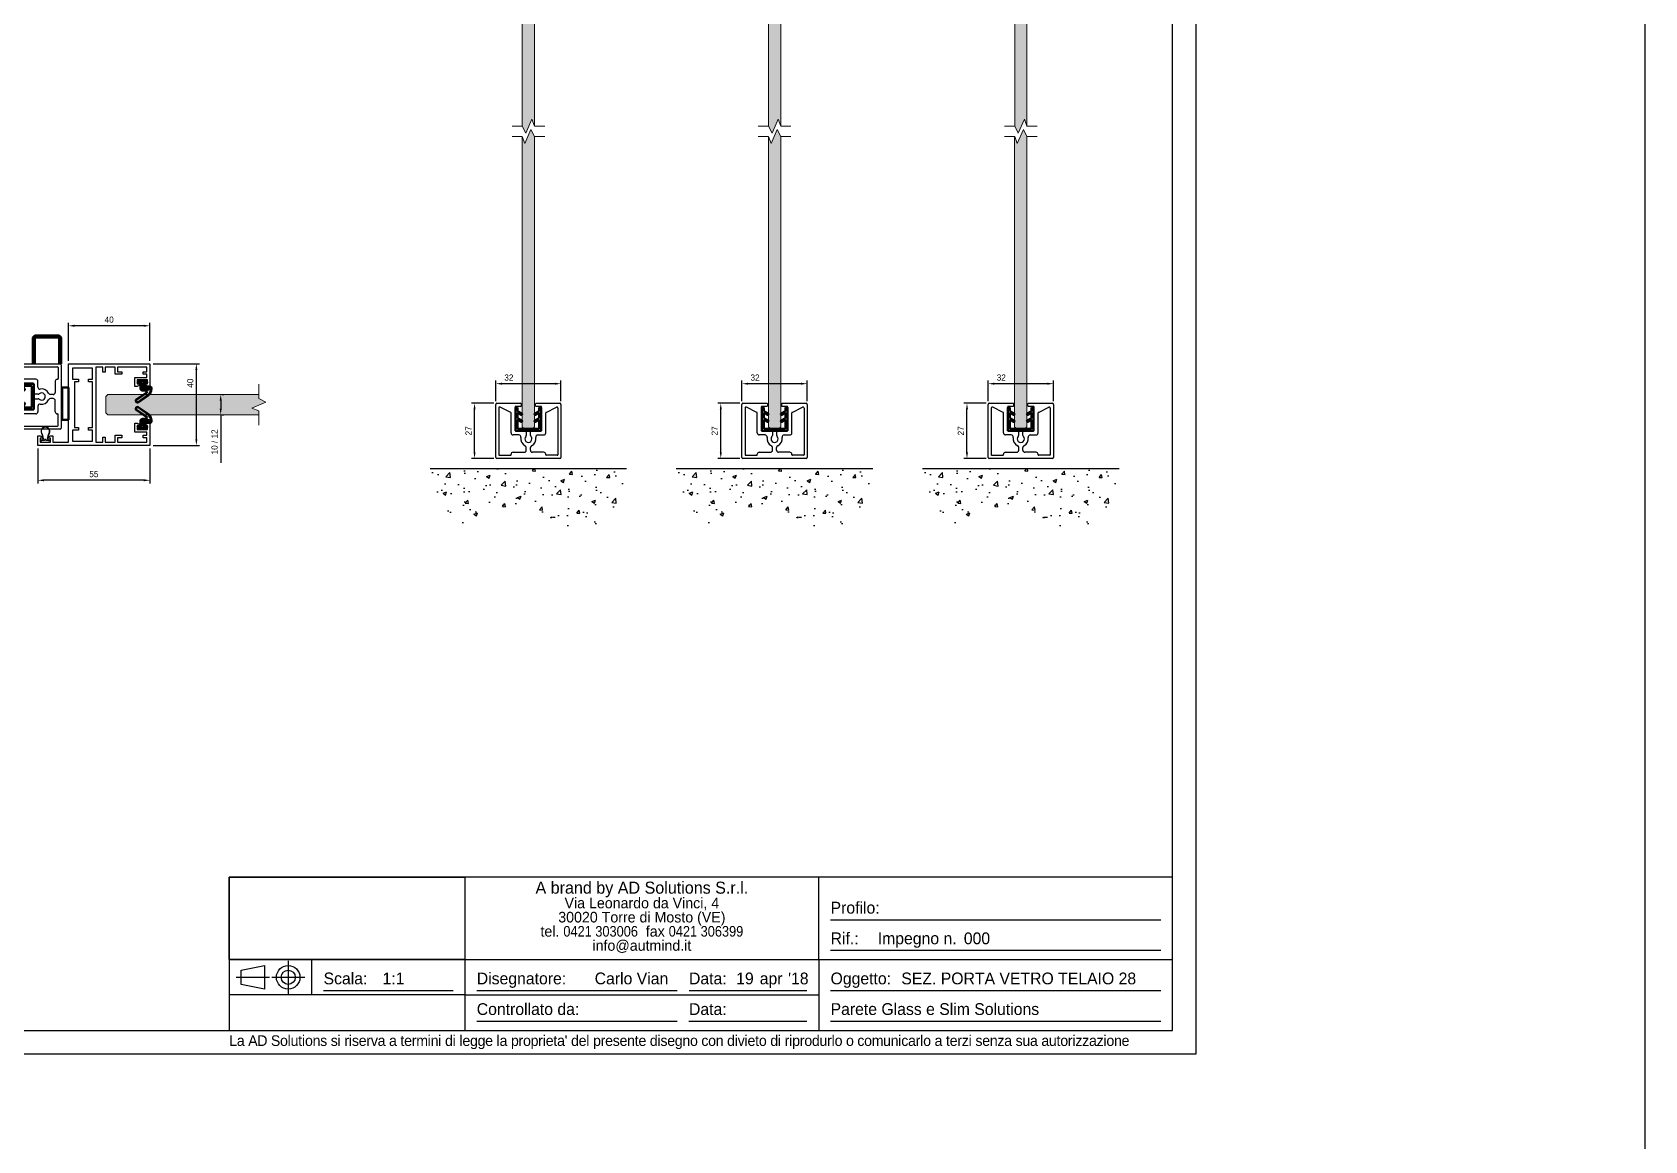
# Model space of a CAD drawing. Header units: millimetres. Extents: x 16953 to 20256, y 1517 to 8212.
# Drawn here: x 18484 to 19275, y 3363 to 3907 of the extents above; entities that cross this region are included whole.
import ezdxf

# ---------------------------------------------------------------- set-up
doc = ezdxf.new("R2010")
doc.units = ezdxf.units.MM
for name, color, linetype in [('48800_-_L2315', 7, 'Continuous'), ('48800_-_L3000', 7, 'Continuous'), ('Blocchi', 7, 'Continuous'), ('COMP', 41, 'Continuous'), ('FEMMINA_MIR', 7, 'Continuous'), ('GUARNIZIONE_MONT', 7, 'Continuous'), ('MASCHIO_MIR', 7, 'Continuous'), ('PARTENZA_VERTICA', 7, 'Continuous'), ('QUOTE', 254, 'Continuous')]:
    doc.layers.add(name, color=color, linetype=linetype)
doc.layers.add('GLASS & JOINTS', color=250, linetype='Continuous', lineweight=13)
doc.layers.add('NOTES', color=7, linetype='Continuous', lineweight=15)
doc.layers.add('GLASS HATCH', color=7, linetype='Continuous', true_color=0xb8ffed, transparency=0.5)
doc.dimstyles.new('ISO-25$0', dxfattribs={"dimtxt": 3, "dimasz": 3, "dimexe": 1.5, "dimexo": 1.5, "dimgap": 1.5, "dimtad": 1, "dimtxsty": 'Standard', "dimcen": 2.5, "dimadec": 0, "dimazin": 0, "dimtfac": 1, "dimtmove": 0, "dimatfit": 3, "dimfxl": 1, "dimarcsym": 0})
picture_1 = doc.add_image_def('image1.jpg', size_in_pixel=(2362, 827))

# ---------------------------------------------------------------- blocks, each defined once
blk = doc.blocks.new('anta Slim')
at = {"color": 7}
for p, q in [((-16, -13), (-16, 13)), ((-15.5, 13.5), (-3.8, 13.5)), ((-14.5, 11.19), (-14.5, -11.7)), ((-8.67, 9.08), (-13.78, 11.64)), ((-8.5, -1), (-8.5, 8.81)), ((-6.5, 11.7), (-6.5, 0.3)), ((-3.8, 12), (-6.2, 12)), ((-3.5, 13.2), (-3.5, 12.3)), ((3.5, 12.3), (3.5, 13.2)), ((3.8, 13.5), (15.5, 13.5)), ((6.2, 12), (3.8, 12)), ((6.5, 0.3), (6.5, 11.7)), ((8.5, -1.03), (8.5, 8.81)), ((8.67, 9.08), (13.78, 11.64)), ((14.5, 11.19), (14.5, -11.7)), ((16, 13), (16, -13)), ((-4.67, -2), (-7.5, -2)), ((-6.2, 0), (-1.39, 0)), ((-1.09, -0.3), (-1.09, -2.2)), ((1.09, -2.2), (1.09, -0.3)), ((1.39, 0), (6.2, 0)), ((4.67, -2.03), (7.5, -2.03)), ((15.5, -13.5), (-15.5, -13.5)), ((-14.2, -12), (-8.8, -12)), ((-8.5, -11.7), (-8.5, -11.5)), ((-7.5, -10.5), (-2, -10.5)), ((-1, -9.5), (-1, -8.2)), ((1, -9.5), (1, -8.2)), ((7.5, -10.5), (2, -10.5)), ((8.5, -11.7), (8.5, -11.5)), ((14.2, -12), (8.8, -12))]:
    blk.add_line(p, q, dxfattribs=at)
for centre, radius, start, end in [((-15.5, 13), 0.5, 90, 180), ((-14, 11.19), 0.5, 63.43495, 180), ((-8.8, 8.81), 0.3, 360, 63.43495), ((-6.2, 11.7), 0.3, 90, 180), ((-3.8, 13.2), 0.3, 0, 90), ((-3.8, 12.3), 0.3, 270, 0), ((3.8, 13.2), 0.3, 90, 180), ((3.8, 12.3), 0.3, 180, 270), ((6.2, 11.7), 0.3, 0, 90), ((8.8, 8.81), 0.3, 116.56505, 180), ((14, 11.19), 0.5, 0, 116.56505), ((15.5, 13), 0.5, 0, 90), ((-6.2, 0.3), 0.3, 180, 270), ((1.39, -0.3), 0.3, 90, 180), ((6.2, 0.3), 0.3, 270, 0), ((-7.5, -1), 1, 180, 270), ((-4.67, -3), 1, 349.14591, 90), ((0, -3.89), 3.75, 169.14591, 245.09894), ((0, -3.89), 1.75, 137.36903, 42.63097), ((-2, -8.2), 1, 0, 65.09894), ((-1.39, -0.3), 0.3, 360, 90), ((-1.84, -2.2), 0.75, 317.36903, 0), ((2, -8.2), 1, 114.90106, 180), ((1.84, -2.2), 0.75, 180, 222.63097), ((0, -3.89), 3.75, 294.90106, 10.48585), ((4.67, -3.03), 1, 90, 190.48585), ((7.5, -1.03), 1, 270, 0), ((-15.5, -13), 0.5, 180, 270), ((-14.2, -11.7), 0.3, 180, 270), ((-8.8, -11.7), 0.3, 270, 0), ((-7.5, -11.5), 1, 90, 180), ((-2, -9.5), 1, 270, 0), ((2, -9.5), 1, 180, 270), ((7.5, -11.5), 1, 0, 90), ((8.8, -11.7), 0.3, 180, 270), ((14.2, -11.7), 0.3, 270, 0), ((15.5, -13), 0.5, 270, 0)]:
    blk.add_arc(centre, radius, start, end, dxfattribs=at)
blk = doc.blocks.new('guarnizione vetro 6mm porta')
at = {"layer": 'GUARNIZIONE_MONT', "color": 7, "linetype": 'Continuous', "lineweight": 50}
for p, q in [((-5.3, 11.5), (-6.3, 11.5)), ((-6.3, 11.5), (-6.3, 0)), ((-5.3, 9.73), (-5.3, 11.5)), ((-3.18, 8.51), (-5.3, 9.73)), ((-5.3, 6.23), (-5.3, 8.92)), ((-5.3, 8.92), (-3.53, 7.9)), ((-3.12, 8.01), (-3.07, 8.1)), ((3.07, 8.1), (3.12, 8.01)), ((5.3, 9.73), (3.18, 8.51)), ((3.53, 7.9), (5.3, 8.92)), ((5.3, 11.5), (5.3, 9.73)), ((6.3, 11.5), (5.3, 11.5)), ((5.3, 8.92), (5.3, 6.23)), ((6.3, 0), (6.3, 11.5)), ((-6.3, 0), (6.3, 0)), ((-3.18, 5.01), (-5.3, 6.23)), ((-5.3, 1), (-5.3, 5.42)), ((-5.3, 5.42), (-3.53, 4.4)), ((5.3, 1), (-5.3, 1)), ((-3.12, 4.51), (-3.07, 4.6)), ((3.07, 4.6), (3.12, 4.51)), ((5.3, 6.23), (3.18, 5.01)), ((3.53, 4.4), (5.3, 5.42)), ((5.3, 5.42), (5.3, 1))]:
    blk.add_line(p, q, dxfattribs=at)
for centre, start, end in [((-3.38, 8.16), 240, 330), ((-3.33, 8.25), 330, 60), ((3.33, 8.25), 120, 210), ((3.38, 8.16), 210, 300), ((-3.38, 4.66), 240, 330), ((-3.33, 4.75), 330, 60), ((3.33, 4.75), 120, 210), ((3.38, 4.66), 210, 300)]:
    blk.add_arc(centre, 0.3, start, end, dxfattribs=at)
blk = doc.blocks.new('48750')
at = {"layer": 'COMP'}
for p, q in [((-3.8, 1.56), (-4.38, 1.84)), ((-1.46, 1.14), (-2.05, 1.14)), ((-4.38, -1.84), (-3.8, -1.56)), ((-2.05, -1.14), (-1.46, -1.14))]:
    blk.add_line(p, q, dxfattribs=at)
blk.add_lwpolyline([(-0.95, 1.75, -0.414214), (-1.45, 1.25), (-2.05, 1.25, -0.117054), (-3.75, 1.65), (-4.33, 1.94, 1.622467), (-4.33, -1.94), (-3.75, -1.65, -0.117054), (-2.05, -1.25), (-1.45, -1.25, -0.414214), (-0.95, -1.75), (-0.95, -2.41), (0, -2.41), (0, 2.41), (-0.95, 2.41)], format="xyb", close=True, dxfattribs=at)
blk.add_lwpolyline([(-0.1, 2.32), (-0.85, 2.32), (-0.85, 0.4), (-1.35, 0.4), (-1.35, -0.4), (-0.85, -0.4), (-0.85, -2.31), (-0.1, -2.31)], close=True, dxfattribs=at)
for centre, radius, start, end in [((-5.3, 0), 2.07, 63.29482, 296.70518), ((-2.05, 5.03), 3.89, 243.29482, 270), ((-1.46, 1.75), 0.61, 270, 0), ((-2.05, -5.03), 3.89, 90, 116.70518), ((-1.46, -1.75), 0.61, 0, 90)]:
    blk.add_arc(centre, radius, start, end, dxfattribs=at)
blk = doc.blocks.new('cassaporta Glass')
at = {"color": 4}
for p, q in [((20, 15), (15.2, 15)), ((15.2, 15), (15.2, 13.8)), ((15.2, 13.8), (15.77, 12.75)), ((15.77, 9.85), (15.2, 8.8)), ((15.2, 8.8), (15.2, 7.6)), ((15.77, 12.75), (16.4, 12.75)), ((16.4, 9.85), (15.77, 9.85)), ((16.4, 12.75), (16.4, 13.8)), ((16.4, 13.8), (18.4, 13.8)), ((16.4, 8.8), (16.4, 9.85)), ((18.4, 8.8), (16.4, 8.8)), ((18.4, 13.8), (18.4, 8.8)), ((20, -40), (20, 15)), ((15.2, 7.6), (18.4, 7.6)), ((18.4, 7.6), (18.4, 0)), ((-0.4, 0), (-20, 0)), ((-20, 0), (-20, -40)), ((-17.9, -11.8), (-17.9, -2)), ((-17.9, -2), (-12.45, -2)), ((-12.45, -2), (-12.45, -5)), ((-12.45, -5), (-11.25, -5)), ((-11.25, -5), (-11.25, -3)), ((-11.25, -3), (11.25, -3)), ((0, -0.4), (-0.4, 0)), ((0.4, 0), (0, -0.4)), ((18.4, 0), (0.4, 0)), ((11.25, -3), (11.25, -5)), ((11.25, -5), (12.45, -5)), ((12.45, -5), (12.45, -2)), ((12.45, -2), (17.9, -2)), ((17.9, -2), (17.9, -11.8)), ((-18.4, -16.9), (-18.4, -13.4)), ((-18.4, -13.4), (18.4, -13.4)), ((-12.45, -11.8), (-17.9, -11.8)), ((-11.25, -9.8), (-12.45, -9.8)), ((-12.45, -9.8), (-12.45, -11.8)), ((-11.25, -11.8), (-11.25, -9.8)), ((11.25, -11.8), (-11.25, -11.8)), ((12.45, -9.8), (11.25, -9.8)), ((11.25, -9.8), (11.25, -11.8)), ((12.45, -11.8), (12.45, -9.8)), ((17.9, -11.8), (12.45, -11.8)), ((18.4, -13.4), (18.4, -16.9)), ((-15.9, -16.9), (-18.4, -16.9)), ((-18.4, -22.95), (-18.4, -18.1)), ((-18.4, -18.1), (-15.9, -18.1)), ((-15, -22.95), (-18.4, -22.95)), ((-15.9, -18.1), (-15.9, -16.9)), ((-15, -26.15), (-15, -22.95)), ((18.4, -22.95), (15, -22.95)), ((15, -22.95), (15, -26.15)), ((18.4, -16.9), (15.9, -16.9)), ((15.9, -16.9), (15.9, -18.1)), ((15.9, -18.1), (18.4, -18.1)), ((18.4, -18.1), (18.4, -22.95)), ((-18.4, -38.4), (-18.4, -24.15)), ((-18.4, -24.15), (-16.2, -24.15)), ((-16.2, -24.15), (-16.2, -26.15)), ((-16.2, -26.15), (-15, -26.15)), ((15, -26.15), (16.2, -26.15)), ((16.2, -26.15), (16.2, -24.15)), ((16.2, -24.15), (18.4, -24.15)), ((18.4, -24.15), (18.4, -38.4)), ((-16.2, -38.4), (-18.4, -38.4)), ((-15, -36.7), (-16.2, -36.7)), ((-16.2, -36.7), (-16.2, -38.4)), ((-15, -38.4), (-15, -36.7)), ((-13.4, -38.4), (-15, -38.4)), ((-9, -32.6), (-13.4, -32.6)), ((-13.4, -32.6), (-13.4, -38.4)), ((-12.2, -38.8), (-12.2, -33.8)), ((-12.2, -33.8), (-10.2, -33.8)), ((-10.2, -38.8), (-12.2, -38.8)), ((-10.2, -33.8), (-10.2, -34.85)), ((-10.2, -34.85), (-9.58, -34.85)), ((-9.58, -37.75), (-10.2, -37.75)), ((-10.2, -37.75), (-10.2, -38.8)), ((-9.58, -34.85), (-9, -33.8)), ((-9, -38.8), (-9.58, -37.75)), ((-9, -33.8), (-9, -32.6)), ((-9, -40), (-9, -38.8)), ((13.4, -32.6), (9, -32.6)), ((9, -32.6), (9, -33.8)), ((9, -33.8), (9.57, -34.85)), ((9.57, -37.75), (9, -38.8)), ((9, -38.8), (9, -40)), ((9.57, -34.85), (10.2, -34.85)), ((10.2, -37.75), (9.57, -37.75)), ((10.2, -34.85), (10.2, -33.8)), ((10.2, -33.8), (12.2, -33.8)), ((10.2, -38.8), (10.2, -37.75)), ((12.2, -38.8), (10.2, -38.8)), ((12.2, -33.8), (12.2, -38.8)), ((13.4, -38.4), (13.4, -32.6)), ((15, -38.4), (13.4, -38.4)), ((16.2, -36.7), (15, -36.7)), ((15, -36.7), (15, -38.4)), ((16.2, -38.4), (16.2, -36.7)), ((18.4, -38.4), (16.2, -38.4)), ((-20, -40), (-9, -40)), ((9, -40), (20, -40))]:
    blk.add_line(p, q, dxfattribs=at)
blk = doc.blocks.new('48800')
at = {"layer": '48800_-_L3000', "linetype": 'Continuous', "lineweight": 5}
h = blk.add_hatch(dxfattribs=at)
h.set_pattern_fill('LINE', color=3, scale=2, angle=45, style=0)
h.set_pattern_definition([(45, (-6239.775, -3270.2284), (-4.490128, 4.490128), [])])
edge = h.paths.add_edge_path()
edge.add_arc((9.4, 2.41), 0.897, 334.12953, 494.36432)
edge.add_line((8.77, 3.05), (5.44, -1.86))
edge.add_arc((4.92, -1.52), 0.632, 270, 326.69915, ccw=False)
edge.add_arc((5, -1.51), 0.64, 180.31288, 262.86787, ccw=False)
edge.add_line((4.36, -1.52), (4.39, -0.03))
edge.add_arc((3.39, -0.03), 1, 0, 90)
edge.add_line((3.39, 0.97), (2.4, 0.97))
edge.add_arc((2.4, 0.71), 0.253, 90, 120)
edge.add_line((2.27, 0.93), (1.59, 0.54))
edge.add_arc((1.47, 0.76), 0.253, 270, 300, ccw=False)
edge.add_line((1.47, 0.51), (1.01, 0.51))
edge.add_line((1.01, 0.51), (1.01, 0.41))
edge.add_line((1.01, 0.41), (1.47, 0.41))
edge.add_arc((1.47, 0.76), 0.353, 270, 300)
edge.add_line((1.64, 0.45), (2.32, 0.85))
edge.add_arc((2.4, 0.71), 0.153, 90, 120, ccw=False)
edge.add_line((2.4, 0.87), (3.39, 0.87))
edge.add_arc((3.39, -0.03), 0.9, 0.06989, 90, ccw=False)
edge.add_line((4.29, -0.03), (4.26, -1.51))
edge.add_arc((5, -1.51), 0.74, 180.20051, 263.35004)
edge.add_arc((4.92, -1.52), 0.732, 269.51182, 326.6433)
edge.add_line((5.53, -1.92), (8.85, 2.99))
edge.add_arc((9.4, 2.41), 0.797, -25.27845, 133.65847, ccw=False)
edge.add_line((10.12, 2.07), (6.71, -2.69))
edge.add_arc((3.54, -0.42), 3.9, 270, 324.43426, ccw=False)
edge.add_line((3.54, -4.32), (3.25, -4.32))
edge.add_arc((3.27, -3.48), 0.839, 196.69401, 268.73177, ccw=False)
edge.add_line((2.47, -3.72), (2.5, -1.15))
edge.add_arc((2.15, -1.15), 0.353, 359.88621, 420)
edge.add_line((2.32, -0.85), (1.64, -0.45))
edge.add_arc((1.47, -0.76), 0.353, 60, 90)
edge.add_line((1.47, -0.41), (1.01, -0.41))
edge.add_line((1.01, -0.41), (1.01, -0.51))
edge.add_line((1.01, -0.51), (1.47, -0.51))
edge.add_arc((1.47, -0.76), 0.253, 60, 90, ccw=False)
edge.add_line((1.59, -0.54), (2.27, -0.93))
edge.add_arc((2.15, -1.15), 0.253, 0, 60, ccw=False)
edge.add_line((2.4, -1.15), (2.37, -3.74))
edge.add_arc((3.27, -3.48), 0.939, 195.73271, 268.8012)
edge.add_line((3.25, -4.42), (3.54, -4.42))
edge.add_arc((3.54, -0.42), 4, 270, 324.43426)
edge.add_line((6.8, -2.75), (10.2, 2.02))
at = {"layer": '48800_-_L2315', "color": 3, "linetype": 'Continuous', "lineweight": 50}
for p, q in [((2.37, 0.86), (2.37, 0.81)), ((2.37, 0.38), (2.37, 0.33)), ((3.25, 0.87), (3.25, 0.82)), ((2.37, -0.45), (2.37, -0.5)), ((2.37, -0.81), (2.37, -0.88)), ((3.25, -0.09), (3.25, -0.17)), ((3.25, -3.38), (3.25, -3.43)), ((3.25, -4.27), (3.25, -4.32))]:
    blk.add_line(p, q, dxfattribs=at)
at = {"layer": '48800_-_L3000', "color": 3, "linetype": 'Continuous', "lineweight": 50}
for p, q in [((0, 2.02), (0, -2.02)), ((0.76, 0.63), (0.76, 2.02)), ((1.47, 0.51), (1.01, 0.51)), ((1.01, 0.51), (1.01, 0.41)), ((1.01, 0.41), (1.47, 0.41)), ((1.96, 0.38), (1.01, 0.38)), ((2.27, 0.93), (1.59, 0.54)), ((1.64, 0.45), (2.32, 0.85)), ((2.35, 0.8), (1.7, 0.43)), ((1.7, 0.43), (1.96, 0.43)), ((3.39, 0.97), (2.4, 0.97)), ((2.4, 0.87), (3.39, 0.87)), ((3.39, 0.82), (2.4, 0.82)), ((8.77, 3.05), (5.44, -1.86)), ((5.53, -1.92), (8.85, 2.99)), ((8.88, 2.95), (5.57, -1.95)), ((6.67, -2.66), (10.07, 2.09)), ((10.12, 2.07), (6.71, -2.69)), ((6.8, -2.75), (10.2, 2.02)), ((0.76, -2.02), (0.76, -0.63)), ((1.01, -0.38), (2, -0.38)), ((1.47, -0.41), (1.01, -0.41)), ((1.01, -0.41), (1.01, -0.51)), ((1.01, -0.51), (1.47, -0.51)), ((1.59, -0.54), (2.27, -0.93)), ((2.32, -0.85), (1.64, -0.45)), ((2, -0.43), (1.7, -0.43)), ((1.7, -0.43), (2.35, -0.8)), ((2.4, -1.15), (2.37, -3.74)), ((2.47, -3.72), (2.5, -1.15)), ((2.55, -1.15), (2.52, -3.72)), ((2.95, -3.02), (2.95, -1.38)), ((3, -1.38), (3, -3.02)), ((3.25, -4.27), (3.54, -4.27)), ((3.54, -4.32), (3.25, -4.32)), ((3.25, -4.42), (3.54, -4.42)), ((3.76, -3.02), (3.76, -1.42)), ((3.81, -1.42), (3.81, -3.02)), ((4.21, -1.51), (4.24, -0.03)), ((4.29, -0.03), (4.26, -1.51)), ((4.36, -1.52), (4.39, -0.03))]:
    blk.add_line(p, q, dxfattribs=at)
for centre, radius, start, end in [((0.38, 2.02), 0.379, 0, 180), ((1.01, 0.63), 0.253, 180, 270), ((1.47, 0.76), 0.253, 270, 300), ((1.47, 0.76), 0.353, 270, 300), ((1.96, -1.42), 1.85, 0, 90), ((1.96, -1.42), 1.8, 0, 90), ((2.4, 0.71), 0.253, 90, 120), ((2.4, 0.71), 0.153, 90, 120), ((2.4, 0.71), 0.103, 90, 120), ((3.39, -0.03), 1, 0, 90), ((3.39, -0.03), 0.9, 0.06989, 90), ((3.39, -0.03), 0.85, 0.10937, 90), ((9.4, 2.41), 0.897, 334.12953, 134.36432), ((9.4, 2.41), 0.797, 334.72155, 133.65847), ((9.4, 2.41), 0.747, 335.06135, 133.25328), ((0.38, -2.02), 0.379, 180, 0), ((1.01, -0.63), 0.253, 90, 180), ((1.47, -0.76), 0.353, 60, 90), ((1.47, -0.76), 0.253, 60, 90), ((2, -1.38), 1, 0, 90), ((2, -1.38), 0.95, 0, 90), ((2.15, -1.15), 0.253, 0, 60), ((2.15, -1.15), 0.353, 359.88621, 60), ((2.15, -1.15), 0.403, 359.84598, 60), ((3.27, -3.48), 0.939, 195.73271, 268.8012), ((3.27, -3.48), 0.839, 196.69401, 268.73177), ((3.27, -3.48), 0.789, 197.24238, 268.6922), ((3.38, -3.02), 0.429, 180, 0), ((3.38, -3.02), 0.379, 180, 0), ((3.54, -0.42), 3.85, 270, 324.43426), ((3.54, -0.42), 3.9, 270, 324.43426), ((3.54, -0.42), 4, 270, 324.43426), ((5, -1.51), 0.79, 180.15251, 263.54516), ((5, -1.51), 0.74, 180.20051, 263.35004), ((5, -1.51), 0.64, 180.31288, 262.86787), ((4.92, -1.52), 0.732, 269.51182, 326.6433), ((4.92, -1.52), 0.782, 269.31452, 326.61948), ((4.92, -1.52), 0.632, 270, 326.69915)]:
    blk.add_arc(centre, radius, start, end, dxfattribs=at)
at = {"layer": 'PARTENZA_VERTICA', "color": 3, "linetype": 'Continuous', "lineweight": 50}
for p, q in [((2.2, 0.72), (2.2, 0.77)), ((2.2, 0.36), (2.2, 0.41)), ((2.2, -0.45), (2.2, -0.4)), ((2.2, -0.77), (2.2, -0.72))]:
    blk.add_line(p, q, dxfattribs=at)
blk = doc.blocks.new('cerniera bilico')
at = {"layer": 'FEMMINA_MIR', "color": 7, "linetype": 'Continuous', "lineweight": 50}
for p, q in [((-16.5, 33.5), (-17.5, 32.5)), ((-17.5, 32.5), (-17.5, 19.5)), ((-16.5, 32.5), (-17.5, 32.5)), ((-4.5, 33.5), (-16.5, 33.5)), ((-16.5, 33.5), (-16.5, 32.5)), ((-16.5, 32.5), (-4.5, 32.5)), ((-16.5, 19.5), (-16.5, 32.5)), ((-3.5, 32.5), (-4.5, 33.5)), ((-4.5, 32.5), (-4.5, 33.5)), ((-4.5, 32.5), (-4.5, 19.5)), ((-3.5, 32.5), (-4.5, 32.5)), ((-3.5, 19.5), (-3.5, 32.5))]:
    blk.add_line(p, q, dxfattribs=at)
at = {"layer": 'MASCHIO_MIR', "color": 7, "linetype": 'Continuous', "lineweight": 50}
for p, q in [((-3, 8), (-3.5, 8)), ((-3, -8), (-3, 8)), ((0, 8), (-3, 8)), ((0, 8), (0, -8)), ((-3.5, -8), (-3, -8)), ((0, -8), (-3, -8))]:
    blk.add_line(p, q, dxfattribs=at)
blk = doc.blocks.new('*U30')
at = {"color": 4, "char_height": 5, "attachment_point": 1}
for s, width, insert in [('Profilo:', 21.1789, (5, -10.48)), ('Rif.:', 14.5881, (5, -23.48)), ('\\pxql;Impegno n.', 36.2116, (25, -23.48)), ('\\pxql;000', 152.2634, (61.5, -23.48))]:
    blk.add_mtext_dynamic_manual_height_columns(s, width=width, gutter_width=12.5, heights=[0], dxfattribs=dict(at, insert=insert))
blk = doc.blocks.new('INDICAZIONE')
at = {"color": 6}
for p, q in [((0, 7), (0, -7)), ((-22, 0), (-8, 0)), ((-7, 0), (7, 0))]:
    blk.add_line(p, q, dxfattribs=at)
blk.add_lwpolyline([(-10, 5), (-10, -5), (-20, -3), (-20, 3), (-10, 5)], dxfattribs=at)
for radius in [5, 3]:
    blk.add_circle((0, 0), radius, dxfattribs=at)
blk = doc.blocks.new('*U32')
at = {"color": 6}
for p, q in [((99.96, 30), (99.96, 15)), ((99.96, 15), (0, 15)), ((99.96, 15), (250, 15)), ((99.96, 15), (99.96, 0)), ((250, 15), (250, 0)), ((104.96, 3.94), (189.96, 3.94)), ((194.96, 3.94), (245, 3.94)), ((255, 3.94), (395, 3.94))]:
    blk.add_line(p, q, dxfattribs=at)
at = {"color": 4, "char_height": 5, "attachment_point": 1}
for s, width, insert in [('Oggetto:', 14.5881, (255, 24.52)), ('Controllato da:', 44.8692, (104.96, 11.52)), ('Data:', 14.5881, (194.96, 11.52))]:
    blk.add_mtext_dynamic_manual_height_columns(s, width=width, gutter_width=12.5, heights=[0], dxfattribs=dict(at, insert=insert))
blk = doc.blocks.new('*U33')
at = {"color": 4, "attachment_point": 1}
for s, width, insert, char_height in [('\\pxsm0.8,qc;{\\H0.9945x;A brand by AD Solutions S.r.l.\\P\\H0.88235x;Via Leonardo da Vinci, 4\\P30020 Torre di Mosto (VE)\\Ptel. \\W0.9;0421 303006\\W1;  fax \\W0.9;0421 306399\\W1;\\Pinfo@autmind.it}', 150.0363, (99.96, -1.94), 5.1282), ('Carlo Vian', 152.2634, (154.96, -40.48), 5)]:
    blk.add_mtext_dynamic_manual_height_columns(s, width=width, gutter_width=12.5, heights=[0], dxfattribs=dict(at, insert=insert, char_height=char_height))
at = {"insert": (0, -67.1), "char_height": 4.5, "attachment_point": 1}
blk.add_mtext_dynamic_manual_height_columns("{\\T0.96;\\C4;La AD Solutions si riserva a termini di legge la proprieta' del presente disegno con divieto di riprodurlo o comunicarlo a terzi senza sua autorizzazione}", width=437.3595, gutter_width=12.5, heights=[0], dxfattribs=at)
at = {"color": 6}
image = blk.add_image(picture_1, insert=(0, -35), size_in_units=(99.96, 35), dxfattribs=at)
image.dxf.flags = 7
blk = doc.blocks.new('*U29')
at = {"color": 4, "insert": (65, -40.48), "char_height": 5, "attachment_point": 1}
blk.add_mtext_dynamic_manual_height_columns('1:1', width=29.9637, gutter_width=12.5, heights=[0], dxfattribs=at)
blk = doc.blocks.new('*U28')
at = {"color": 4, "insert": (214.96, -40.48), "char_height": 5, "attachment_point": 1}
blk.add_mtext_dynamic_manual_height_columns('19', width=12.6891, gutter_width=12.5, heights=[0], dxfattribs=at)
blk = doc.blocks.new('*U31')
at = {"color": 4, "insert": (214.96, -40.48), "char_height": 5, "attachment_point": 1}
blk.add_mtext_dynamic_manual_height_columns('\\pxt2;^Iapr', width=27.1768, gutter_width=12.5, heights=[0], dxfattribs=at)
blk = doc.blocks.new('DATA - ANNO')
at = {"color": 4, "insert": (214.96, -40.48), "char_height": 5, "attachment_point": 1}
blk.add_mtext_dynamic_manual_height_columns("\\pxt4,4.2,4.4;^I^I^I'18", width=152.2634, gutter_width=12.5, heights=[0], dxfattribs=at)
blk = doc.blocks.new('Cartiglio A3')
at = {"color": 6}
for points in [[(0, 726.876), (0, 0), (1034.376, 0), (1034.376, 726.876)], [(10, 716.876), (10, 10), (1024.376, 10), (1024.376, 716.876)]]:
    blk.add_lwpolyline(points, close=True, dxfattribs=at)
blk = doc.blocks.new('*U42')
at = {"color": 4, "insert": (0, 7.59), "char_height": 5, "attachment_point": 1}
blk.add_mtext_dynamic_manual_height_columns('\\pxql;Parete Glass e Slim Solutions', width=152.2634, gutter_width=12.5, heights=[0], dxfattribs=at)
blk = doc.blocks.new('*D69')
at = {"layer": 'Defpoints', "color": 0, "transparency": 16777216}
for p in [(18575.66, 3728.97), (18575.66, 3718.97), (18576.45, 3718.97)]:
    blk.add_point(p, dxfattribs=at)
at = {"layer": 'QUOTE', "color": 0, "lineweight": -2, "transparency": 16777216}
for p, q in [((18577.16, 3728.97), (18577.95, 3728.97)), ((18576.45, 3725.97), (18576.45, 3721.97)), ((18576.45, 3718.97), (18576.45, 3695.47)), ((18577.16, 3718.97), (18577.95, 3718.97))]:
    blk.add_line(p, q, dxfattribs=at)
at = {"layer": 'QUOTE', "color": 0, "transparency": 16777216}
for points in [[(18575.95, 3725.97), (18576.95, 3725.97), (18576.45, 3728.97)], [(18575.95, 3721.97), (18576.95, 3721.97), (18576.45, 3718.97)]]:
    blk.add_solid(points, dxfattribs=at)
at = {"layer": 'QUOTE', "color": 0, "transparency": 16777216, "insert": (18573.45, 3705.72), "char_height": 3, "attachment_point": 5, "rotation": 90}
blk.add_mtext('10 / 12', dxfattribs=at)
blk = doc.blocks.new('*D91')
at = {"layer": 'Defpoints', "color": 0, "transparency": 16777216}
for p in [(18541.73, 3743.97), (18564.5, 3743.97), (18541.73, 3703.97)]:
    blk.add_point(p, dxfattribs=at)
at = {"layer": 'QUOTE', "color": 0, "lineweight": -2, "transparency": 16777216}
for p, q in [((18543.23, 3743.97), (18566, 3743.97)), ((18564.5, 3706.97), (18564.5, 3740.97)), ((18543.23, 3703.97), (18566, 3703.97))]:
    blk.add_line(p, q, dxfattribs=at)
at = {"layer": 'QUOTE', "color": 0, "transparency": 16777216}
for points in [[(18564, 3740.97), (18565, 3740.97), (18564.5, 3743.97)], [(18564, 3706.97), (18565, 3706.97), (18564.5, 3703.97)]]:
    blk.add_solid(points, dxfattribs=at)
at = {"layer": 'QUOTE', "color": 0, "transparency": 16777216, "insert": (18561.5, 3734.54), "char_height": 3, "attachment_point": 5, "rotation": 90}
blk.add_mtext('40', dxfattribs=at)
blk = doc.blocks.new('*D92')
at = {"layer": 'Defpoints', "color": 0, "transparency": 16777216}
for p in [(18501.73, 3762.69), (18501.73, 3743.97), (18541.73, 3743.97)]:
    blk.add_point(p, dxfattribs=at)
at = {"layer": 'QUOTE', "color": 0, "lineweight": -2, "transparency": 16777216}
for p, q in [((18501.73, 3745.47), (18501.73, 3764.19)), ((18538.73, 3762.69), (18504.73, 3762.69)), ((18541.73, 3745.47), (18541.73, 3764.19))]:
    blk.add_line(p, q, dxfattribs=at)
at = {"layer": 'QUOTE', "color": 0, "transparency": 16777216}
for points in [[(18504.73, 3763.19), (18504.73, 3762.19), (18501.73, 3762.69)], [(18538.73, 3763.19), (18538.73, 3762.19), (18541.73, 3762.69)]]:
    blk.add_solid(points, dxfattribs=at)
at = {"layer": 'QUOTE', "color": 0, "transparency": 16777216, "insert": (18521.73, 3765.69), "char_height": 3, "attachment_point": 5}
blk.add_mtext('40', dxfattribs=at)
blk = doc.blocks.new('*D93')
at = {"layer": 'Defpoints', "color": 0, "transparency": 16777216}
for p in [(18486.73, 3703.97), (18541.73, 3703.97), (18486.73, 3686.89)]:
    blk.add_point(p, dxfattribs=at)
at = {"layer": 'QUOTE', "color": 0, "lineweight": -2, "transparency": 16777216}
for p, q in [((18486.73, 3702.47), (18486.73, 3685.39)), ((18541.73, 3702.47), (18541.73, 3685.39)), ((18538.73, 3686.89), (18489.73, 3686.89))]:
    blk.add_line(p, q, dxfattribs=at)
at = {"layer": 'QUOTE', "color": 0, "transparency": 16777216}
for points in [[(18489.73, 3687.39), (18489.73, 3686.39), (18486.73, 3686.89)], [(18538.73, 3687.39), (18538.73, 3686.39), (18541.73, 3686.89)]]:
    blk.add_solid(points, dxfattribs=at)
at = {"layer": 'QUOTE', "color": 0, "transparency": 16777216, "insert": (18514.23, 3689.89), "char_height": 3, "attachment_point": 5}
blk.add_mtext('55', dxfattribs=at)
blk = doc.blocks.new('*D107')
at = {"layer": 'Defpoints', "color": 0, "transparency": 16777216}
for p in [(18701, 3724.64), (18711.9, 3724.64), (18711.9, 3697.64)]:
    blk.add_point(p, dxfattribs=at)
at = {"layer": 'QUOTE', "color": 0, "lineweight": -2, "transparency": 16777216}
for p, q in [((18710.4, 3724.64), (18699.5, 3724.64)), ((18701, 3700.64), (18701, 3721.64)), ((18710.4, 3697.64), (18699.5, 3697.64))]:
    blk.add_line(p, q, dxfattribs=at)
at = {"layer": 'QUOTE', "color": 0, "transparency": 16777216}
for points in [[(18700.5, 3721.64), (18701.5, 3721.64), (18701, 3724.64)], [(18700.5, 3700.64), (18701.5, 3700.64), (18701, 3697.64)]]:
    blk.add_solid(points, dxfattribs=at)
at = {"layer": 'QUOTE', "color": 0, "transparency": 16777216, "insert": (18698, 3711.14), "char_height": 3, "attachment_point": 5, "rotation": 90}
blk.add_mtext('27', dxfattribs=at)
blk = doc.blocks.new('*D108')
at = {"layer": 'Defpoints', "color": 0, "transparency": 16777216}
for p in [(18711.4, 3734.27), (18711.4, 3724.14), (18743.4, 3724.14)]:
    blk.add_point(p, dxfattribs=at)
at = {"layer": 'QUOTE', "color": 0, "lineweight": -2, "transparency": 16777216}
for p, q in [((18711.4, 3725.64), (18711.4, 3735.77)), ((18743.4, 3725.64), (18743.4, 3735.77)), ((18740.4, 3734.27), (18714.4, 3734.27))]:
    blk.add_line(p, q, dxfattribs=at)
at = {"layer": 'QUOTE', "color": 0, "transparency": 16777216}
for points in [[(18714.4, 3734.77), (18714.4, 3733.77), (18711.4, 3734.27)], [(18740.4, 3734.77), (18740.4, 3733.77), (18743.4, 3734.27)]]:
    blk.add_solid(points, dxfattribs=at)
at = {"layer": 'QUOTE', "color": 0, "transparency": 16777216, "insert": (18717.83, 3737.27), "char_height": 3, "attachment_point": 5}
blk.add_mtext('32', dxfattribs=at)
blk = doc.blocks.new('*D97')
at = {"layer": 'Defpoints', "color": 0, "transparency": 16777216}
for p in [(18821.8, 3724.64), (18832.7, 3724.64), (18832.7, 3697.64)]:
    blk.add_point(p, dxfattribs=at)
at = {"layer": 'QUOTE', "color": 0, "lineweight": -2, "transparency": 16777216}
for p, q in [((18831.2, 3724.64), (18820.3, 3724.64)), ((18821.8, 3700.64), (18821.8, 3721.64)), ((18831.2, 3697.64), (18820.3, 3697.64))]:
    blk.add_line(p, q, dxfattribs=at)
at = {"layer": 'QUOTE', "color": 0, "transparency": 16777216}
for points in [[(18821.3, 3721.64), (18822.3, 3721.64), (18821.8, 3724.64)], [(18821.3, 3700.64), (18822.3, 3700.64), (18821.8, 3697.64)]]:
    blk.add_solid(points, dxfattribs=at)
at = {"layer": 'QUOTE', "color": 0, "transparency": 16777216, "insert": (18818.8, 3711.14), "char_height": 3, "attachment_point": 5, "rotation": 90}
blk.add_mtext('27', dxfattribs=at)
blk = doc.blocks.new('*D98')
at = {"layer": 'Defpoints', "color": 0, "transparency": 16777216}
for p in [(18832.2, 3734.27), (18832.2, 3724.14), (18864.2, 3724.14)]:
    blk.add_point(p, dxfattribs=at)
at = {"layer": 'QUOTE', "color": 0, "lineweight": -2, "transparency": 16777216}
for p, q in [((18832.2, 3725.64), (18832.2, 3735.77)), ((18864.2, 3725.64), (18864.2, 3735.77)), ((18861.2, 3734.27), (18835.2, 3734.27))]:
    blk.add_line(p, q, dxfattribs=at)
at = {"layer": 'QUOTE', "color": 0, "transparency": 16777216}
for points in [[(18835.2, 3734.77), (18835.2, 3733.77), (18832.2, 3734.27)], [(18861.2, 3734.77), (18861.2, 3733.77), (18864.2, 3734.27)]]:
    blk.add_solid(points, dxfattribs=at)
at = {"layer": 'QUOTE', "color": 0, "transparency": 16777216, "insert": (18838.63, 3737.27), "char_height": 3, "attachment_point": 5}
blk.add_mtext('32', dxfattribs=at)
blk = doc.blocks.new('*D101')
at = {"layer": 'Defpoints', "color": 0, "transparency": 16777216}
for p in [(18942.6, 3724.64), (18953.5, 3724.64), (18953.5, 3697.64)]:
    blk.add_point(p, dxfattribs=at)
at = {"layer": 'QUOTE', "color": 0, "lineweight": -2, "transparency": 16777216}
for p, q in [((18952, 3724.64), (18941.1, 3724.64)), ((18942.6, 3700.64), (18942.6, 3721.64)), ((18952, 3697.64), (18941.1, 3697.64))]:
    blk.add_line(p, q, dxfattribs=at)
at = {"layer": 'QUOTE', "color": 0, "transparency": 16777216}
for points in [[(18942.1, 3721.64), (18943.1, 3721.64), (18942.6, 3724.64)], [(18942.1, 3700.64), (18943.1, 3700.64), (18942.6, 3697.64)]]:
    blk.add_solid(points, dxfattribs=at)
at = {"layer": 'QUOTE', "color": 0, "transparency": 16777216, "insert": (18939.6, 3711.14), "char_height": 3, "attachment_point": 5, "rotation": 90}
blk.add_mtext('27', dxfattribs=at)
blk = doc.blocks.new('*D102')
at = {"layer": 'Defpoints', "color": 0, "transparency": 16777216}
for p in [(18953, 3734.27), (18953, 3724.14), (18985, 3724.14)]:
    blk.add_point(p, dxfattribs=at)
at = {"layer": 'QUOTE', "color": 0, "lineweight": -2, "transparency": 16777216}
for p, q in [((18953, 3725.64), (18953, 3735.77)), ((18985, 3725.64), (18985, 3735.77)), ((18982, 3734.27), (18956, 3734.27))]:
    blk.add_line(p, q, dxfattribs=at)
at = {"layer": 'QUOTE', "color": 0, "transparency": 16777216}
for points in [[(18956, 3734.77), (18956, 3733.77), (18953, 3734.27)], [(18982, 3734.77), (18982, 3733.77), (18985, 3734.27)]]:
    blk.add_solid(points, dxfattribs=at)
at = {"layer": 'QUOTE', "color": 0, "transparency": 16777216, "insert": (18959.43, 3737.27), "char_height": 3, "attachment_point": 5}
blk.add_mtext('32', dxfattribs=at)

msp = doc.modelspace()

# ---------------------------------------------------------------- hatches: boundary and pattern name
h = msp.add_hatch()
h.set_pattern_fill('AR-CONC', color=256, scale=0.1)
h.set_pattern_definition([(50, (16242.687, 2499.264), (18.21847, -1.59391), [1.905, -20.955]), (355, (16242.687, 2499.264), (-3.52434, 19.10568), [1.524, -16.76406]), (100.45144, (16244.205, 2499.131), (14.69412, 17.51178), [1.619, -17.80902]), (46.1842, (16242.687, 2504.344), (27.1079, -4.20423), [2.8575, -31.4325]), (96.6356, (16244.946, 2503.994), (23.74041, 24.7426), [2.4285, -26.71356]), (351.1842, (16242.687, 2504.344), (23.7404, 24.7426), [2.286, -25.14597]), (21, (16245.227, 2503.074), (15.16144, -10.22652), [1.905, -20.955]), (326, (16245.227, 2503.074), (6.1802, 18.4188), [1.524, -16.764]), (71.45144, (16246.49, 2502.222), (21.34164, 8.19228), [1.619, -17.80899]), (37.5, (16242.6866, 2499.264), (0.30886, 8.455504), [0, -16.5608, 0, -17.018, 0, -16.8275]), (7.5, (16242.687, 2499.264), (6.681966, 10.018057), [0, -9.7028, 0, -16.1798, 0, -6.4135]), (327.5, (16237.0224, 2499.264), (13.55906, -0.572874), [0, -6.35, 0, -19.812, 0, -26.289]), (317.5, (16234.482, 2499.264), (14.81292, 2.54265), [0, -8.255, 0, -13.1572, 0, -18.669])])
edge = h.paths.add_edge_path()
edge.add_spline(control_points=[(18727.396, 3672.553), (18739.84, 3670.224), (18764.861, 3646.279), (18771.997, 3677.044), (18775.615, 3692.64)], knot_values=[66.530225, 66.530225, 66.530225, 66.530225, 101.7331283, 137.9242459, 137.9242459, 137.9242459, 137.9242459], degree=3, periodic=0)
edge.add_line((18775.615, 3692.64), (18727.396, 3692.64))
edge.add_line((18727.396, 3692.64), (18727.396, 3672.553))
edge = h.paths.add_edge_path()
edge.add_line((18727.396, 3692.64), (18679.178, 3692.64))
edge.add_spline(control_points=[(18679.178, 3692.64), (18683.511, 3678.128), (18691.29, 3652.081), (18713.824, 3673.665), (18725.379, 3672.931), (18727.396, 3672.553)], knot_values=[0, 0, 0, 0, 33.8878528, 60.8233097, 66.530225, 66.530225, 66.530225, 66.530225], degree=3, periodic=0)
edge.add_line((18727.396, 3672.553), (18727.396, 3692.64))
h = msp.add_hatch()
h.set_pattern_fill('AR-CONC', color=256, scale=0.1)
h.set_pattern_definition([(50, (16363.487, 2499.264), (18.21847, -1.59391), [1.905, -20.955]), (355, (16363.487, 2499.264), (-3.52434, 19.10568), [1.524, -16.76406]), (100.45144, (16365.005, 2499.131), (14.69412, 17.51178), [1.619, -17.80902]), (46.1842, (16363.487, 2504.344), (27.1079, -4.20423), [2.8575, -31.4325]), (96.6356, (16365.746, 2503.994), (23.74041, 24.7426), [2.4285, -26.71356]), (351.1842, (16363.487, 2504.344), (23.7404, 24.7426), [2.286, -25.14597]), (21, (16366.027, 2503.074), (15.16144, -10.22652), [1.905, -20.955]), (326, (16366.027, 2503.074), (6.1802, 18.4188), [1.524, -16.764]), (71.45144, (16367.29, 2502.222), (21.34164, 8.19228), [1.619, -17.80899]), (37.5, (16363.4866, 2499.264), (0.30886, 8.455504), [0, -16.5608, 0, -17.018, 0, -16.8275]), (7.5, (16363.487, 2499.264), (6.681966, 10.018057), [0, -9.7028, 0, -16.1798, 0, -6.4135]), (327.5, (16357.8224, 2499.264), (13.55906, -0.572874), [0, -6.35, 0, -19.812, 0, -26.289]), (317.5, (16355.282, 2499.264), (14.81292, 2.54265), [0, -8.255, 0, -13.1572, 0, -18.669])])
edge = h.paths.add_edge_path()
edge.add_spline(control_points=[(18848.196, 3672.553), (18860.64, 3670.224), (18885.661, 3646.279), (18892.797, 3677.044), (18896.415, 3692.64)], knot_values=[66.530225, 66.530225, 66.530225, 66.530225, 101.7331283, 137.9242459, 137.9242459, 137.9242459, 137.9242459], degree=3, periodic=0)
edge.add_line((18896.415, 3692.64), (18848.196, 3692.64))
edge.add_line((18848.196, 3692.64), (18848.196, 3672.553))
edge = h.paths.add_edge_path()
edge.add_line((18848.196, 3692.64), (18799.978, 3692.64))
edge.add_spline(control_points=[(18799.978, 3692.64), (18804.311, 3678.128), (18812.09, 3652.081), (18834.624, 3673.665), (18846.179, 3672.931), (18848.196, 3672.553)], knot_values=[0, 0, 0, 0, 33.8878528, 60.8233097, 66.530225, 66.530225, 66.530225, 66.530225], degree=3, periodic=0)
edge.add_line((18848.196, 3672.553), (18848.196, 3692.64))
h = msp.add_hatch()
h.set_pattern_fill('AR-CONC', color=256, scale=0.1)
h.set_pattern_definition([(50, (16484.287, 2499.264), (18.21847, -1.59391), [1.905, -20.955]), (355, (16484.287, 2499.264), (-3.52434, 19.10568), [1.524, -16.76406]), (100.45144, (16485.805, 2499.131), (14.69412, 17.51178), [1.619, -17.80902]), (46.1842, (16484.287, 2504.344), (27.1079, -4.20423), [2.8575, -31.4325]), (96.6356, (16486.546, 2503.994), (23.74041, 24.7426), [2.4285, -26.71356]), (351.1842, (16484.287, 2504.344), (23.7404, 24.7426), [2.286, -25.14597]), (21, (16486.827, 2503.074), (15.16144, -10.22652), [1.905, -20.955]), (326, (16486.827, 2503.074), (6.1802, 18.4188), [1.524, -16.764]), (71.45144, (16488.09, 2502.222), (21.34164, 8.19228), [1.619, -17.80899]), (37.5, (16484.2866, 2499.264), (0.30886, 8.455504), [0, -16.5608, 0, -17.018, 0, -16.8275]), (7.5, (16484.287, 2499.264), (6.681966, 10.018057), [0, -9.7028, 0, -16.1798, 0, -6.4135]), (327.5, (16478.6224, 2499.264), (13.55906, -0.572874), [0, -6.35, 0, -19.812, 0, -26.289]), (317.5, (16476.082, 2499.264), (14.81292, 2.54265), [0, -8.255, 0, -13.1572, 0, -18.669])])
edge = h.paths.add_edge_path()
edge.add_spline(control_points=[(18968.996, 3672.553), (18981.44, 3670.224), (19006.461, 3646.279), (19013.597, 3677.044), (19017.215, 3692.64)], knot_values=[66.530225, 66.530225, 66.530225, 66.530225, 101.7331283, 137.9242459, 137.9242459, 137.9242459, 137.9242459], degree=3, periodic=0)
edge.add_line((19017.215, 3692.64), (18968.996, 3692.64))
edge.add_line((18968.996, 3692.64), (18968.996, 3672.553))
edge = h.paths.add_edge_path()
edge.add_line((18968.996, 3692.64), (18920.778, 3692.64))
edge.add_spline(control_points=[(18920.778, 3692.64), (18925.111, 3678.128), (18932.89, 3652.081), (18955.424, 3673.665), (18966.979, 3672.931), (18968.996, 3672.553)], knot_values=[0, 0, 0, 0, 33.8878528, 60.8233097, 66.530225, 66.530225, 66.530225, 66.530225], degree=3, periodic=0)
edge.add_line((18968.996, 3672.553), (18968.996, 3692.64))
at = {"layer": 'GLASS HATCH'}
h = msp.add_hatch(color=256, dxfattribs=at)
h.dxf.hatch_style = 1
h.paths.add_polyline_path([(18730.432, 4009.592), (18729.432, 4010.592), (18725.432, 4010.592), (18724.432, 4009.592), (18724.432, 3860.551), (18726.164, 3857.152), (18729.164, 3864.02), (18730.414, 3860.586), (18730.432, 3860.586)])
h = msp.add_hatch(color=256, dxfattribs=at)
h.dxf.hatch_style = 1
h.paths.add_polyline_path([(18851.232, 4009.592), (18850.232, 4010.592), (18846.232, 4010.592), (18845.232, 4009.592), (18845.232, 3860.551), (18846.964, 3857.152), (18849.964, 3864.02), (18851.214, 3860.586), (18851.232, 3860.586)])
h = msp.add_hatch(color=256, dxfattribs=at)
h.dxf.hatch_style = 1
h.paths.add_polyline_path([(18972.032, 4009.592), (18971.032, 4010.592), (18967.032, 4010.592), (18966.032, 4009.592), (18966.032, 3860.551), (18967.764, 3857.152), (18970.764, 3864.02), (18972.014, 3860.586), (18972.032, 3860.586)])
h = msp.add_hatch(color=256, dxfattribs=at)
h.dxf.hatch_style = 1
h.paths.add_polyline_path([(18730.396, 3855.621), (18728.664, 3859.02), (18725.664, 3852.152), (18724.414, 3855.586), (18724.396, 3855.586), (18724.396, 3713.14), (18725.396, 3712.14), (18729.396, 3712.14), (18730.396, 3713.14)])
h = msp.add_hatch(color=256, dxfattribs=at)
h.dxf.hatch_style = 1
h.paths.add_polyline_path([(18851.196, 3855.621), (18849.464, 3859.02), (18846.464, 3852.152), (18845.214, 3855.586), (18845.196, 3855.586), (18845.196, 3713.14), (18846.196, 3712.14), (18850.196, 3712.14), (18851.196, 3713.14)])
h = msp.add_hatch(color=256, dxfattribs=at)
h.dxf.hatch_style = 1
h.paths.add_polyline_path([(18971.996, 3855.621), (18970.264, 3859.02), (18967.264, 3852.152), (18966.014, 3855.586), (18965.996, 3855.586), (18965.996, 3713.14), (18966.996, 3712.14), (18970.996, 3712.14), (18971.996, 3713.14)])
h = msp.add_hatch(color=256, dxfattribs=at)
h.dxf.hatch_style = 1
h.paths.add_polyline_path([(18595.14, 3718.969), (18595.14, 3720.987), (18591.706, 3722.237), (18598.575, 3725.237), (18595.14, 3726.987), (18595.14, 3728.969), (18521.135, 3728.969), (18520.135, 3727.969), (18520.135, 3719.969), (18521.135, 3718.969)])

# ---------------------------------------------------------------- linework, layer by layer
for p, q in [((18679.178, 3692.64), (18775.615, 3692.64)), ((18799.978, 3692.64), (18896.415, 3692.64)), ((18920.778, 3692.64), (19017.215, 3692.64))]:
    msp.add_line(p, q)
at = {"color": 6}
for p, q in [((18869.894, 3451.727), (18869.894, 3492.222)), ((18875.679, 3471.326), (19037.66, 3471.326)), ((18580.642, 3451.727), (18869.894, 3451.727)), ((18621.137, 3434.372), (18621.137, 3451.727)), ((18869.894, 3451.727), (19043.445, 3451.727)), ((18869.894, 3451.727), (18869.894, 3434.372)), ((18875.679, 3456.285), (19037.66, 3456.285)), ((18626.922, 3436.616), (18690.516, 3436.616)), ((18702.086, 3436.616), (18800.431, 3436.616)), ((18806.216, 3436.616), (18864.109, 3436.616)), ((18875.679, 3436.616), (19037.66, 3436.616))]:
    msp.add_line(p, q, dxfattribs=at)
msp.add_lwpolyline([(17694.07, 4454.102), (19275.145, 4454.102), (19275.145, 1516.842), (17694.07, 1516.842)], close=True)
msp.add_lwpolyline([(19043.445, 3492.222), (18580.642, 3492.222), (18580.642, 3417.017), (19043.445, 3417.017)], close=True, dxfattribs=at)
at = {"layer": 'GLASS & JOINTS'}
for points in [[(18730.432, 3860.586), (18730.432, 4009.592), (18729.432, 4010.592), (18725.432, 4010.592), (18724.432, 4009.592), (18724.432, 3860.586)], [(18851.232, 3860.586), (18851.232, 4009.592), (18850.232, 4010.592), (18846.232, 4010.592), (18845.232, 4009.592), (18845.232, 3860.586)], [(18972.032, 3860.586), (18972.032, 4009.592), (18971.032, 4010.592), (18967.032, 4010.592), (18966.032, 4009.592), (18966.032, 3860.586)], [(18735.414, 3860.586), (18730.414, 3860.586), (18729.164, 3864.02), (18726.164, 3857.152), (18724.414, 3860.586), (18719.414, 3860.586)], [(18856.214, 3860.586), (18851.214, 3860.586), (18849.964, 3864.02), (18846.964, 3857.152), (18845.214, 3860.586), (18840.214, 3860.586)], [(18977.014, 3860.586), (18972.014, 3860.586), (18970.764, 3864.02), (18967.764, 3857.152), (18966.014, 3860.586), (18961.014, 3860.586)], [(18719.414, 3855.586), (18724.414, 3855.586), (18725.664, 3852.152), (18728.664, 3859.02), (18730.414, 3855.586), (18735.414, 3855.586)], [(18724.396, 3855.586), (18724.396, 3713.14), (18725.396, 3712.14), (18729.396, 3712.14), (18730.396, 3713.14), (18730.396, 3855.586)], [(18840.214, 3855.586), (18845.214, 3855.586), (18846.464, 3852.152), (18849.464, 3859.02), (18851.214, 3855.586), (18856.214, 3855.586)], [(18845.196, 3855.586), (18845.196, 3713.14), (18846.196, 3712.14), (18850.196, 3712.14), (18851.196, 3713.14), (18851.196, 3855.586)], [(18961.014, 3855.586), (18966.014, 3855.586), (18967.264, 3852.152), (18970.264, 3859.02), (18972.014, 3855.586), (18977.014, 3855.586)], [(18965.996, 3855.586), (18965.996, 3713.14), (18966.996, 3712.14), (18970.996, 3712.14), (18971.996, 3713.14), (18971.996, 3855.586)], [(18595.14, 3718.969), (18521.135, 3718.969), (18520.135, 3719.969), (18520.135, 3727.969), (18521.135, 3728.969), (18595.14, 3728.969)]]:
    msp.add_lwpolyline(points, dxfattribs=at)
at = {"layer": 'NOTES', "linetype": 'Continuous'}
msp.add_lwpolyline([(18595.14, 3713.987), (18595.14, 3720.987), (18591.706, 3722.237), (18598.575, 3725.237), (18595.14, 3726.987), (18595.14, 3733.987)], dxfattribs=at)

# ---------------------------------------------------------------- block references
at = {"xscale": 1.15700614685312, "yscale": 1.15700614685312, "zscale": 1.15700614685312}
for name, p in [('Cartiglio A3', (17858.235, 3405.447)), ('*U33', (18580.642, 3492.222)), ('*U32', (18580.642, 3417.017)), ('INDICAZIONE', (18609.567, 3443.05)), ('*U29', (18580.642, 3492.222)), ('*U28', (18580.642, 3492.222)), ('*U31', (18580.642, 3492.222)), ('DATA - ANNO', (18580.642, 3492.222)), ('*U42', (18875.679, 3421.575))]:
    msp.add_blockref(name, p, dxfattribs=at)
at = {"xscale": -1, "rotation": 90}
msp.add_blockref('48800', (18538.035, 3735.312), dxfattribs=at)
for name, p, rotation in [('guarnizione vetro 6mm porta', (18484.735, 3727.969), 90), ('48800', (18538.035, 3712.625), 89.99999999999999)]:
    msp.add_blockref(name, p, dxfattribs=dict(rotation=rotation))
for p in [(18727.396, 3711.14), (18848.196, 3711.14), (18968.996, 3711.14)]:
    msp.add_blockref('guarnizione vetro 6mm porta', p)
at = {"color": 6, "xscale": 1.15700614685312, "yscale": 1.15700614685312, "zscale": 1.15700614685312}
msp.add_blockref('*U30', (18869.894, 3492.222), dxfattribs=at)
at = {"layer": 'Blocchi', "color": 1}
msp.add_blockref('cerniera bilico', (18501.735, 3724.469), dxfattribs=at)
at = {"layer": 'Blocchi'}
for name, p, rotation in [('anta Slim', (18484.735, 3727.969), 90), ('48750', (18490.435, 3705.569), 270)]:
    msp.add_blockref(name, p, dxfattribs=dict(at, rotation=rotation))
at = {"layer": 'Blocchi', "xscale": -1, "rotation": 90}
msp.add_blockref('cassaporta Glass', (18501.735, 3723.969), dxfattribs=at)
at = {"layer": 'Blocchi'}
for p in [(18727.396, 3711.14), (18848.196, 3711.14), (18968.996, 3711.14)]:
    msp.add_blockref('anta Slim', p, dxfattribs=at)

# ---------------------------------------------------------------- texts
at = {"color": 4, "attachment_point": 1}
for s, width, heights, insert, char_height in [('Scala:', 14.5881, [0], (18626.922, 3445.388), 5.785), ('Disegnatore:', 14.5881, [0], (18702.086, 3445.388), 5.78503), ('Data:', 14.5881, [0], (18806.216, 3445.388), 5.785), ('SEZ. PORTA VETRO TELAIO 28', 152.26344, [4.228], (18910.389, 3445.388), 5.78503)]:
    msp.add_mtext_dynamic_manual_height_columns(s, width=width, gutter_width=12.5, heights=heights, dxfattribs=dict(at, insert=insert, char_height=char_height))

# ---------------------------------------------------------------- dimensions: what is measured, and where the dimension line sits
at = {"layer": 'QUOTE'}
for base, p1, p2, picture, middle in [((18501.735, 3762.694), (18541.735, 3743.969), (18501.735, 3743.969), '*D92', (18521.735, 3765.694)), ((18486.735, 3686.886), (18541.735, 3703.969), (18486.735, 3703.969), '*D93', (18514.235, 3689.886))]:
    dim = msp.add_linear_dim(base=base, p1=p1, p2=p2, dimstyle='ISO-25$0', dxfattribs=at)
    dim.commit()
    dim.dimension.update_dxf_attribs({"geometry": picture, "text_midpoint": middle})
dim = msp.add_linear_dim(base=(18564.496, 3743.969), p1=(18541.735, 3703.969), p2=(18541.735, 3743.969), angle=90, dimstyle='ISO-25$0', dxfattribs=at)
dim.commit()
dim.dimension.update_dxf_attribs({"geometry": '*D91', "text_midpoint": (18564.496, 3734.54), "dimtype": 160})
for base, p1, p2, picture, middle in [((18711.396, 3734.267), (18743.396, 3724.14), (18711.396, 3724.14), '*D108', (18717.826, 3734.267)), ((18832.196, 3734.267), (18864.196, 3724.14), (18832.196, 3724.14), '*D98', (18838.626, 3734.267)), ((18952.996, 3734.267), (18984.996, 3724.14), (18952.996, 3724.14), '*D102', (18959.426, 3734.267))]:
    dim = msp.add_linear_dim(base=base, p1=p1, p2=p2, dimstyle='ISO-25$0', dxfattribs=at)
    dim.commit()
    dim.dimension.update_dxf_attribs({"geometry": picture, "text_midpoint": middle, "dimtype": 160})
dim = msp.add_linear_dim(base=(18576.45, 3718.969), p1=(18575.663, 3728.969), p2=(18575.663, 3718.969), angle=90, text='<> / 12', dimstyle='ISO-25$0', dxfattribs=at)
dim.commit()
dim.dimension.update_dxf_attribs({"geometry": '*D69', "text_midpoint": (18576.45, 3705.719), "dimtype": 160})
for base, p1, p2, picture, middle in [((18701.003, 3724.64), (18711.896, 3697.64), (18711.896, 3724.64), '*D107', (18698.003, 3711.14)), ((18821.803, 3724.64), (18832.696, 3697.64), (18832.696, 3724.64), '*D97', (18818.803, 3711.14)), ((18942.603, 3724.64), (18953.496, 3697.64), (18953.496, 3724.64), '*D101', (18939.603, 3711.14))]:
    dim = msp.add_linear_dim(base=base, p1=p1, p2=p2, angle=90, dimstyle='ISO-25$0', dxfattribs=at)
    dim.commit()
    dim.dimension.update_dxf_attribs({"geometry": picture, "text_midpoint": middle})

doc.saveas('drawing.dxf')
